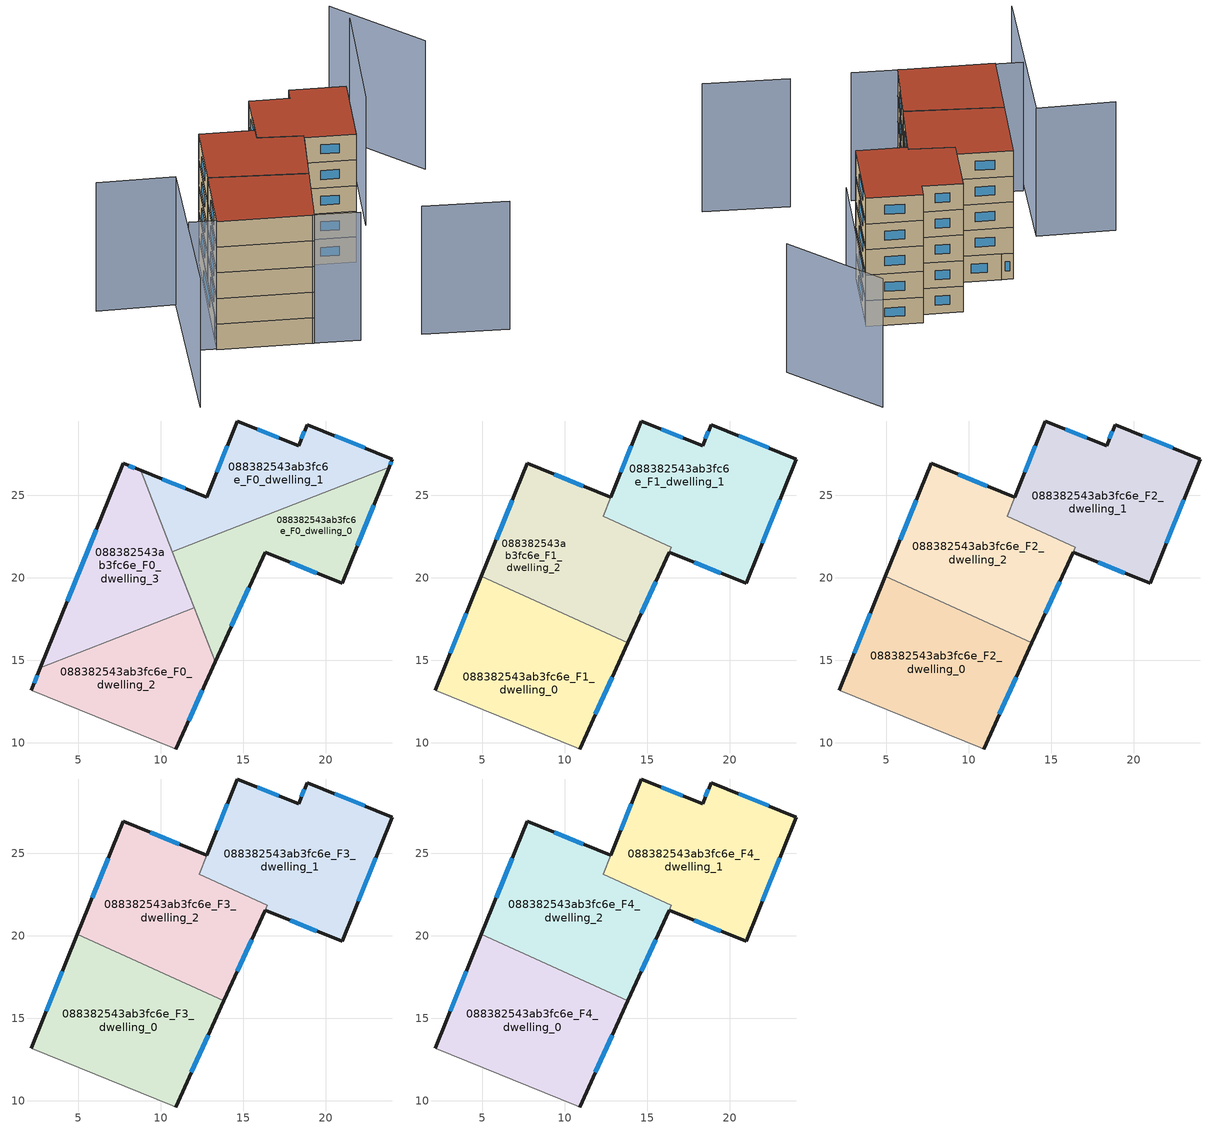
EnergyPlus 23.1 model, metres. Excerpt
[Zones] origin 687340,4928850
088382543ab3fc6e_F0_dwelling_0
 floor ground (EU_floor_Construction): 23.83,26.7 20.98,19.66 16.31,21.54 13.3,14.91 10.7,21.57 z0
 wall outside (EU_wall_Construction): 13.3,14.91 16.31,21.54 20.98,19.66 23.83,26.7 z0:3
 wall to 088382543ab3fc6e_F0_dwelling_1 (EU_wall_Construction): 23.83,26.7 10.7,21.57 z0:3
 wall to 088382543ab3fc6e_F0_dwelling_3 (EU_wall_Construction): 10.7,21.57 12.02,18.19 z0:3
 wall to 088382543ab3fc6e_F0_dwelling_2 (EU_wall_Construction): 12.02,18.19 13.3,14.91 z0:3
 window (EU_Window_Construction): 21.91,21.94 22.9,24.41 / 17.83,20.93 19.46,20.27 / 14.28,17.07 15.33,19.39 z0.98:2.02
 ceiling adiabatic (EU_roof_Construction): 13.3,14.91 13.81,16.05 12.65,16.58 z3
088382543ab3fc6e_F0_dwelling_1
 floor ground (EU_floor_Construction): 24.03,27.2 23.83,26.7 10.7,21.57 8.77,26.51 12.77,24.88 14.64,29.5 18.35,28 18.87,29.29 z0
 wall outside (EU_wall_Construction): 23.83,26.7 24.03,27.2 18.87,29.29 18.35,28 14.64,29.5 12.77,24.88 8.77,26.51 z0:3
 wall to 088382543ab3fc6e_F0_dwelling_3 (EU_wall_Construction): 8.77,26.51 10.7,21.57 z0:3
 window (EU_Window_Construction): 22.35,27.87 20.55,28.61 / 23.89,26.86 23.97,27.03 / 11.47,25.41 10.07,25.98 / 14.03,28 13.38,26.39 / 17.14,28.49 15.85,29.02 / 18.7,28.87 18.52,28.42 z0.98:2.02
 roof outside (EU_roof_Construction): 14.14,22.91 12.31,23.74 14.64,29.5 12.31,23.74 z3
088382543ab3fc6e_F0_dwelling_2
 floor ground (EU_floor_Construction): 12.02,18.19 13.3,14.91 10.89,9.62 10.7,9.7 2.13,13.17 2.69,14.55 z0
 wall outside (EU_wall_Construction): 10.89,9.62 13.3,14.91 / 2.69,14.55 2.13,13.17 z0:3
 wall adiabatic (EU_wall_Construction): 2.13,13.17 10.7,9.7 10.89,9.62 z0:3
 wall to 088382543ab3fc6e_F0_dwelling_3 (EU_wall_Construction): 12.02,18.19 2.69,14.55 z0:3
 window (EU_Window_Construction): 11.67,11.34 12.52,13.19 / 2.51,14.1 2.31,13.62 z0.98:2.02
088382543ab3fc6e_F0_dwelling_3
 floor ground (EU_floor_Construction): 8.77,26.51 12.02,18.19 2.69,14.55 7.71,26.93 z0
 wall outside (EU_wall_Construction): 8.77,26.51 7.71,26.93 2.69,14.55 z0:3
 window (EU_Window_Construction): 6.08,22.91 4.32,18.58 / 8.42,26.65 8.05,26.8 z0.98:2.02
088382543ab3fc6e_F1_dwelling_0
 floor to 088382543ab3fc6e_F0_dwelling_2 (EU_floor_Construction): 12.65,16.58 13.3,14.91 10.89,9.62 10.7,9.7 2.13,13.17 2.69,14.55 10.45,17.58 z3
 floor adiabatic (EU_floor_Construction): 13.81,16.05 13.3,14.91 12.65,16.58 z3
 floor to 088382543ab3fc6e_F0_dwelling_3 (EU_floor_Construction): 10.45,17.58 2.69,14.55 4.94,20.09 z3
 wall outside (EU_wall_Construction): 4.94,20.09 2.13,13.17 / 10.89,9.62 13.81,16.05 z3:6
 wall adiabatic (EU_wall_Construction): 2.13,13.17 10.7,9.7 10.89,9.62 z3:6
 wall to 088382543ab3fc6e_F1_dwelling_2 (EU_wall_Construction): 13.81,16.05 4.94,20.09 z3:6
 window (EU_Window_Construction): 4.02,17.84 3.04,15.42 / 11.84,11.71 12.86,13.96 z3.98:5.02
088382543ab3fc6e_F1_dwelling_1
 floor to 088382543ab3fc6e_F0_dwelling_0 (EU_floor_Construction): 23.83,26.7 20.98,19.66 16.31,21.54 16.45,21.86 14.14,22.91 z3
 floor to 088382543ab3fc6e_F0_dwelling_1 (EU_floor_Construction): 24.03,27.2 23.83,26.7 14.14,22.91 12.31,23.74 14.64,29.5 18.35,28 18.87,29.29 z3
 wall outside (EU_wall_Construction): 16.31,21.54 20.98,19.66 24.03,27.2 18.87,29.29 18.35,28 14.64,29.5 12.77,24.88 z3:6
 wall to 088382543ab3fc6e_F1_dwelling_2 (EU_wall_Construction): 12.77,24.88 12.31,23.74 16.45,21.86 16.31,21.54 z3:6
 window (EU_Window_Construction): 17.14,28.49 15.85,29.02 / 18.7,28.87 18.52,28.42 / 22.35,27.87 20.55,28.61 / 21.97,22.11 23.04,24.74 / 17.83,20.93 19.46,20.27 / 14.03,28 13.38,26.39 z3.98:5.02
088382543ab3fc6e_F1_dwelling_2
 floor to 088382543ab3fc6e_F0_dwelling_1 (EU_floor_Construction): 12.77,24.88 12.31,23.74 14.14,22.91 10.7,21.57 8.77,26.51 z3
 floor to 088382543ab3fc6e_F0_dwelling_3 (EU_floor_Construction): 8.77,26.51 12.02,18.19 10.45,17.58 4.94,20.09 7.71,26.93 z3
 floor to 088382543ab3fc6e_F0_dwelling_0 (EU_floor_Construction): 16.45,21.86 13.81,16.05 12.65,16.58 10.7,21.57 14.14,22.91 z3
 floor to 088382543ab3fc6e_F0_dwelling_2 (EU_floor_Construction): 12.02,18.19 12.65,16.58 10.45,17.58 z3
 wall outside (EU_wall_Construction): 12.77,24.88 7.71,26.93 4.94,20.09 / 13.81,16.05 16.31,21.55 z3:6
 window (EU_Window_Construction): 6.81,24.71 5.84,22.32 / 11.13,25.55 9.36,26.27 / 14.63,17.84 15.5,19.76 z3.98:5.02
088382543ab3fc6e_F2_dwelling_0
 floor to 088382543ab3fc6e_F1_dwelling_0 (EU_floor_Construction): 13.81,16.05 10.89,9.62 10.7,9.7 2.13,13.17 4.94,20.09 z6
 wall outside (EU_wall_Construction): 4.94,20.09 2.13,13.17 / 10.89,9.62 13.81,16.05 z6:9
 wall adiabatic (EU_wall_Construction): 2.13,13.17 10.7,9.7 10.89,9.62 z6:9
 wall to 088382543ab3fc6e_F2_dwelling_2 (EU_wall_Construction): 13.81,16.05 4.94,20.09 z6:9
 window (EU_Window_Construction): 4.02,17.84 3.04,15.42 / 11.84,11.71 12.86,13.96 z6.98:8.02
088382543ab3fc6e_F2_dwelling_1
 floor to 088382543ab3fc6e_F1_dwelling_1 (EU_floor_Construction): 24.03,27.2 20.98,19.66 16.31,21.54 16.45,21.86 12.31,23.74 14.64,29.5 18.35,28 18.87,29.29 z6
 wall outside (EU_wall_Construction): 16.31,21.54 20.98,19.66 24.03,27.2 18.87,29.29 18.35,28 14.64,29.5 12.77,24.88 z6:9
 wall to 088382543ab3fc6e_F2_dwelling_2 (EU_wall_Construction): 12.77,24.88 12.31,23.74 16.45,21.86 16.31,21.54 z6:9
 window (EU_Window_Construction): 17.14,28.49 15.85,29.02 / 18.7,28.87 18.52,28.42 / 22.35,27.87 20.55,28.61 / 21.97,22.11 23.04,24.74 / 17.83,20.93 19.46,20.27 / 14.03,28 13.38,26.39 z6.98:8.02
088382543ab3fc6e_F2_dwelling_2
 floor to 088382543ab3fc6e_F1_dwelling_2 (EU_floor_Construction): 12.77,24.88 12.31,23.74 16.45,21.86 13.81,16.05 4.94,20.09 7.71,26.93 z6
 wall outside (EU_wall_Construction): 12.77,24.88 7.71,26.93 4.94,20.09 / 13.81,16.05 16.31,21.55 z6:9
 window (EU_Window_Construction): 6.81,24.71 5.84,22.32 / 11.13,25.55 9.36,26.27 / 14.63,17.84 15.5,19.76 z6.98:8.02
088382543ab3fc6e_F3_dwelling_0
 floor to 088382543ab3fc6e_F2_dwelling_0 (EU_floor_Construction): 13.81,16.05 10.89,9.62 10.7,9.7 2.13,13.17 4.94,20.09 z9
 wall outside (EU_wall_Construction): 4.94,20.09 2.13,13.17 / 10.89,9.62 13.81,16.05 z9:12
 wall adiabatic (EU_wall_Construction): 2.13,13.17 10.7,9.7 10.89,9.62 z9:12
 wall to 088382543ab3fc6e_F3_dwelling_2 (EU_wall_Construction): 13.81,16.05 4.94,20.09 z9:12
 window (EU_Window_Construction): 4.02,17.84 3.04,15.42 / 11.84,11.71 12.86,13.96 z9.98:11.02
088382543ab3fc6e_F3_dwelling_1
 floor to 088382543ab3fc6e_F2_dwelling_1 (EU_floor_Construction): 24.03,27.2 20.98,19.66 16.31,21.54 16.45,21.86 12.31,23.74 14.64,29.5 18.35,28 18.87,29.29 z9
 wall outside (EU_wall_Construction): 16.31,21.54 20.98,19.66 24.03,27.2 18.87,29.29 18.35,28 14.64,29.5 12.77,24.88 z9:12
 wall to 088382543ab3fc6e_F3_dwelling_2 (EU_wall_Construction): 12.77,24.88 12.31,23.74 16.45,21.86 16.31,21.54 z9:12
 window (EU_Window_Construction): 17.14,28.49 15.85,29.02 / 18.7,28.87 18.52,28.42 / 22.35,27.87 20.55,28.61 / 21.97,22.11 23.04,24.74 / 17.83,20.93 19.46,20.27 / 14.03,28 13.38,26.39 z9.98:11.02
088382543ab3fc6e_F3_dwelling_2
 floor to 088382543ab3fc6e_F2_dwelling_2 (EU_floor_Construction): 12.77,24.88 12.31,23.74 16.45,21.86 13.81,16.05 4.94,20.09 7.71,26.93 z9
 wall outside (EU_wall_Construction): 12.77,24.88 7.71,26.93 4.94,20.09 / 13.81,16.05 16.31,21.55 z9:12
 window (EU_Window_Construction): 6.81,24.71 5.84,22.32 / 11.13,25.55 9.36,26.27 / 14.63,17.84 15.5,19.76 z9.98:11.02
088382543ab3fc6e_F4_dwelling_0
 floor to 088382543ab3fc6e_F3_dwelling_0 (EU_floor_Construction): 13.81,16.05 10.89,9.62 10.7,9.7 2.13,13.17 4.94,20.09 z12
 wall outside (EU_wall_Construction): 4.94,20.09 2.13,13.17 / 10.89,9.62 13.81,16.05 z12:15
 wall adiabatic (EU_wall_Construction): 2.13,13.17 10.7,9.7 10.89,9.62 z12:15
 wall to 088382543ab3fc6e_F4_dwelling_2 (EU_wall_Construction): 13.81,16.05 4.94,20.09 z12:15
 window (EU_Window_Construction): 4.02,17.84 3.04,15.42 / 11.84,11.71 12.86,13.96 z12.98:14.02
 roof outside (EU_roof_Construction): 10.89,9.62 13.81,16.05 4.94,20.09 2.13,13.17 10.7,9.7 z15
088382543ab3fc6e_F4_dwelling_1
 floor to 088382543ab3fc6e_F3_dwelling_1 (EU_floor_Construction): 24.03,27.2 20.98,19.66 16.31,21.54 16.45,21.86 12.31,23.74 14.64,29.5 18.35,28 18.87,29.29 z12
 wall outside (EU_wall_Construction): 16.31,21.54 20.98,19.66 24.03,27.2 18.87,29.29 18.35,28 14.64,29.5 12.77,24.88 z12:15
 wall to 088382543ab3fc6e_F4_dwelling_2 (EU_wall_Construction): 12.77,24.88 12.31,23.74 16.45,21.86 16.31,21.54 z12:15
 window (EU_Window_Construction): 17.14,28.49 15.85,29.02 / 18.7,28.87 18.52,28.42 / 22.35,27.87 20.55,28.61 / 21.97,22.11 23.04,24.74 / 17.83,20.93 19.46,20.27 / 14.03,28 13.38,26.39 z12.98:14.02
 roof outside (EU_roof_Construction): 20.98,19.66 24.03,27.2 18.87,29.29 18.35,28 14.64,29.5 12.31,23.74 16.45,21.86 16.31,21.54 z15
088382543ab3fc6e_F4_dwelling_2
 floor to 088382543ab3fc6e_F3_dwelling_2 (EU_floor_Construction): 12.77,24.88 12.31,23.74 16.45,21.86 13.81,16.05 4.94,20.09 7.71,26.93 z12
 wall outside (EU_wall_Construction): 12.77,24.88 7.71,26.93 4.94,20.09 / 13.81,16.05 16.31,21.55 z12:15
 window (EU_Window_Construction): 6.81,24.71 5.84,22.32 / 11.13,25.55 9.36,26.27 / 14.63,17.84 15.5,19.76 z12.98:14.02
 roof outside (EU_roof_Construction): 13.81,16.05 16.45,21.86 12.31,23.74 12.77,24.88 7.71,26.93 4.94,20.09 z15
shading: 20.7,5.97 28.5,2.67 / -0.3,14.35 15.04,7.92 / -4.86,24.46 2.34,21.7 / 2.34,21.7 -3.89,5.46 / 24.8,24.72 29.86,37.13 / 34.38,30.29 29.13,39.88 z0:15
[Building]
EU S2 Campaign: North Axis=0; Terrain=City; Solar Distribution=FullExterior
[Site:Location]
Bologna: Latitude=44.5; Longitude=11.25; Time Zone=1; Elevation=37
[SizingPeriod:WeatherFileDays]
AnnualSizingPeriod: Begin Month=1; Begin Day of Month=1; End Month=12; End Day of Month=31; Day of Week for Start Day=Monday; Use Weather File Daylight Saving Period=No; Use Weather File Rain and Snow Indicators=No
[MATERIAL]
EU_InternalMass_Material: Roughness=MediumRough; Thickness=0.1; Conductivity=1; Density=1800; Specific Heat=900; Thermal Absorptance=0.9; Solar Absorptance=0.7; Visible Absorptance=0.7
[MATERIAL:NOMASS] Roughness=MediumRough; Thermal Absorptance=0.9; Solar Absorptance=0.7; Visible Absorptance=0.7
Name | Thermal Resistance
EU_wall_NoMass | 0.905828
EU_roof_NoMass | 0.37593
EU_floor_NoMass | 0.67114
[WINDOWMATERIAL:SIMPLEGLAZINGSYSTEM]
EU_Window_SimpleGlazing: UFactor=4.52486; Solar Heat Gain Coefficient=0.85; Visible Transmittance=0.85
[CONSTRUCTION]
EU_wall_Construction: EU_wall_NoMass
EU_roof_Construction: EU_roof_NoMass
EU_floor_Construction: EU_floor_NoMass
EU_InternalMass_Construction: EU_InternalMass_Material
EU_Window_Construction: EU_Window_SimpleGlazing
[ZONE] Type=1; Multiplier=1; Ceiling Height=autocalculate; Floor Area=autocalculate; Part of Total Floor Area=Yes
Name | Volume
088382543ab3fc6e_F0_dwelling_0 | 156.934
088382543ab3fc6e_F1_dwelling_0; 088382543ab3fc6e_F2_dwelling_0; 088382543ab3fc6e_F3_dwelling_0; 088382543ab3fc6e_F4_dwelling_0 | 209.255
088382543ab3fc6e_F0_dwelling_1 | 156.94
088382543ab3fc6e_F1_dwelling_1; 088382543ab3fc6e_F2_dwelling_1; 088382543ab3fc6e_F3_dwelling_1; 088382543ab3fc6e_F4_dwelling_1 | 210.97
088382543ab3fc6e_F0_dwelling_2 | 156.948
088382543ab3fc6e_F1_dwelling_2; 088382543ab3fc6e_F2_dwelling_2; 088382543ab3fc6e_F3_dwelling_2; 088382543ab3fc6e_F4_dwelling_2 | 207.402
088382543ab3fc6e_F0_dwelling_3 | 156.935
[INTERNALMASS] Construction=EU_InternalMass_Construction
Name | Zone or ZoneList | Surface Area
088382543ab3fc6e_F0_dwelling_0_EU_InternalMass | 088382543ab3fc6e_F0_dwelling_0 | 52.3117
088382543ab3fc6e_F0_dwelling_1_EU_InternalMass | 088382543ab3fc6e_F0_dwelling_1 | 52.313
088382543ab3fc6e_F0_dwelling_2_EU_InternalMass | 088382543ab3fc6e_F0_dwelling_2 | 52.3163
088382543ab3fc6e_F0_dwelling_3_EU_InternalMass | 088382543ab3fc6e_F0_dwelling_3 | 52.3112
088382543ab3fc6e_F1_dwelling_0_EU_InternalMass | 088382543ab3fc6e_F1_dwelling_0 | 69.7514
088382543ab3fc6e_F1_dwelling_1_EU_InternalMass | 088382543ab3fc6e_F1_dwelling_1 | 70.3389
088382543ab3fc6e_F1_dwelling_2_EU_InternalMass | 088382543ab3fc6e_F1_dwelling_2 | 69.1521
088382543ab3fc6e_F2_dwelling_0_EU_InternalMass | 088382543ab3fc6e_F2_dwelling_0 | 69.7514
088382543ab3fc6e_F2_dwelling_1_EU_InternalMass | 088382543ab3fc6e_F2_dwelling_1 | 70.3389
088382543ab3fc6e_F2_dwelling_2_EU_InternalMass | 088382543ab3fc6e_F2_dwelling_2 | 69.1521
088382543ab3fc6e_F3_dwelling_0_EU_InternalMass | 088382543ab3fc6e_F3_dwelling_0 | 69.7514
088382543ab3fc6e_F3_dwelling_1_EU_InternalMass | 088382543ab3fc6e_F3_dwelling_1 | 70.3389
088382543ab3fc6e_F3_dwelling_2_EU_InternalMass | 088382543ab3fc6e_F3_dwelling_2 | 69.1521
088382543ab3fc6e_F4_dwelling_0_EU_InternalMass | 088382543ab3fc6e_F4_dwelling_0 | 69.7514
088382543ab3fc6e_F4_dwelling_1_EU_InternalMass | 088382543ab3fc6e_F4_dwelling_1 | 70.3389
088382543ab3fc6e_F4_dwelling_2_EU_InternalMass | 088382543ab3fc6e_F4_dwelling_2 | 69.1521
[OTHEREQUIPMENT] Fuel Type=Electricity; Design Level Calculation Method=Watts/Area; Power per Zone Floor Area=1; Fraction Latent=0; Fraction Radiant=0; Fraction Lost=0; Carbon Dioxide Generation Rate=0; EndUse Subcategory=EU_Step8_InternalGains
Name | Zone or ZoneList or Space or SpaceList | Schedule
EU_Step8_InternalGain_088382543ab3fc6e_F0_dwelling_0_f000 | 088382543ab3fc6e_F0_dwelling_0 | EU_Step8_GainSchedule_088382543ab3fc6e_F0_dwelling_0_f000
EU_Step8_InternalGain_088382543ab3fc6e_F0_dwelling_1_f000 | 088382543ab3fc6e_F0_dwelling_1 | EU_Step8_GainSchedule_088382543ab3fc6e_F0_dwelling_1_f000
EU_Step8_InternalGain_088382543ab3fc6e_F0_dwelling_2_f000 | 088382543ab3fc6e_F0_dwelling_2 | EU_Step8_GainSchedule_088382543ab3fc6e_F0_dwelling_2_f000
EU_Step8_InternalGain_088382543ab3fc6e_F0_dwelling_3_f000 | 088382543ab3fc6e_F0_dwelling_3 | EU_Step8_GainSchedule_088382543ab3fc6e_F0_dwelling_3_f000
EU_Step8_InternalGain_088382543ab3fc6e_F1_dwelling_0_f000 | 088382543ab3fc6e_F1_dwelling_0 | EU_Step8_GainSchedule_088382543ab3fc6e_F1_dwelling_0_f000
EU_Step8_InternalGain_088382543ab3fc6e_F1_dwelling_1_f000 | 088382543ab3fc6e_F1_dwelling_1 | EU_Step8_GainSchedule_088382543ab3fc6e_F1_dwelling_1_f000
EU_Step8_InternalGain_088382543ab3fc6e_F1_dwelling_2_f000 | 088382543ab3fc6e_F1_dwelling_2 | EU_Step8_GainSchedule_088382543ab3fc6e_F1_dwelling_2_f000
EU_Step8_InternalGain_088382543ab3fc6e_F2_dwelling_0_f000 | 088382543ab3fc6e_F2_dwelling_0 | EU_Step8_GainSchedule_088382543ab3fc6e_F2_dwelling_0_f000
EU_Step8_InternalGain_088382543ab3fc6e_F2_dwelling_1_f000 | 088382543ab3fc6e_F2_dwelling_1 | EU_Step8_GainSchedule_088382543ab3fc6e_F2_dwelling_1_f000
EU_Step8_InternalGain_088382543ab3fc6e_F2_dwelling_2_f000 | 088382543ab3fc6e_F2_dwelling_2 | EU_Step8_GainSchedule_088382543ab3fc6e_F2_dwelling_2_f000
EU_Step8_InternalGain_088382543ab3fc6e_F3_dwelling_0_f000 | 088382543ab3fc6e_F3_dwelling_0 | EU_Step8_GainSchedule_088382543ab3fc6e_F3_dwelling_0_f000
EU_Step8_InternalGain_088382543ab3fc6e_F3_dwelling_1_f000 | 088382543ab3fc6e_F3_dwelling_1 | EU_Step8_GainSchedule_088382543ab3fc6e_F3_dwelling_1_f000
EU_Step8_InternalGain_088382543ab3fc6e_F3_dwelling_2_f000 | 088382543ab3fc6e_F3_dwelling_2 | EU_Step8_GainSchedule_088382543ab3fc6e_F3_dwelling_2_f000
EU_Step8_InternalGain_088382543ab3fc6e_F4_dwelling_0_f000 | 088382543ab3fc6e_F4_dwelling_0 | EU_Step8_GainSchedule_088382543ab3fc6e_F4_dwelling_0_f000
EU_Step8_InternalGain_088382543ab3fc6e_F4_dwelling_1_f000 | 088382543ab3fc6e_F4_dwelling_1 | EU_Step8_GainSchedule_088382543ab3fc6e_F4_dwelling_1_f000
EU_Step8_InternalGain_088382543ab3fc6e_F4_dwelling_2_f000 | 088382543ab3fc6e_F4_dwelling_2 | EU_Step8_GainSchedule_088382543ab3fc6e_F4_dwelling_2_f000
[ZONEVENTILATION:DESIGNFLOWRATE] Schedule=EU_AlwaysOn; Design Flow Rate Calculation Method=AirChanges/Hour; Air Changes per Hour=0.73129; Ventilation Type=Natural; Fan Pressure Rise=0; Fan Total Efficiency=1; Constant Term Coefficient=1; Temperature Term Coefficient=0; Velocity Term Coefficient=0; Velocity Squared Term Coefficient=0; Minimum Indoor Temperature=-100; Maximum Indoor Temperature=100; Delta Temperature=-100; Minimum Outdoor Temperature=-100; Maximum Outdoor Temperature=100; Maximum Wind Speed=40
Name | Zone or ZoneList or Space or SpaceList
EU_ConstantAir_088382543ab3fc6e_F0_dwelling_0 | 088382543ab3fc6e_F0_dwelling_0
EU_ConstantAir_088382543ab3fc6e_F0_dwelling_1 | 088382543ab3fc6e_F0_dwelling_1
EU_ConstantAir_088382543ab3fc6e_F0_dwelling_2 | 088382543ab3fc6e_F0_dwelling_2
EU_ConstantAir_088382543ab3fc6e_F0_dwelling_3 | 088382543ab3fc6e_F0_dwelling_3
EU_ConstantAir_088382543ab3fc6e_F1_dwelling_0 | 088382543ab3fc6e_F1_dwelling_0
EU_ConstantAir_088382543ab3fc6e_F1_dwelling_1 | 088382543ab3fc6e_F1_dwelling_1
EU_ConstantAir_088382543ab3fc6e_F1_dwelling_2 | 088382543ab3fc6e_F1_dwelling_2
EU_ConstantAir_088382543ab3fc6e_F2_dwelling_0 | 088382543ab3fc6e_F2_dwelling_0
EU_ConstantAir_088382543ab3fc6e_F2_dwelling_1 | 088382543ab3fc6e_F2_dwelling_1
EU_ConstantAir_088382543ab3fc6e_F2_dwelling_2 | 088382543ab3fc6e_F2_dwelling_2
EU_ConstantAir_088382543ab3fc6e_F3_dwelling_0 | 088382543ab3fc6e_F3_dwelling_0
EU_ConstantAir_088382543ab3fc6e_F3_dwelling_1 | 088382543ab3fc6e_F3_dwelling_1
EU_ConstantAir_088382543ab3fc6e_F3_dwelling_2 | 088382543ab3fc6e_F3_dwelling_2
EU_ConstantAir_088382543ab3fc6e_F4_dwelling_0 | 088382543ab3fc6e_F4_dwelling_0
EU_ConstantAir_088382543ab3fc6e_F4_dwelling_1 | 088382543ab3fc6e_F4_dwelling_1
EU_ConstantAir_088382543ab3fc6e_F4_dwelling_2 | 088382543ab3fc6e_F4_dwelling_2
[HVACTEMPLATE:THERMOSTAT] Constant Heating Setpoint=20; Constant Cooling Setpoint=50
EU_HeatOnly_088382543ab3fc6e_F0_dwelling_0; EU_HeatOnly_088382543ab3fc6e_F0_dwelling_1; EU_HeatOnly_088382543ab3fc6e_F0_dwelling_2; EU_HeatOnly_088382543ab3fc6e_F0_dwelling_3; EU_HeatOnly_088382543ab3fc6e_F1_dwelling_0; EU_HeatOnly_088382543ab3fc6e_F1_dwelling_1; EU_HeatOnly_088382543ab3fc6e_F1_dwelling_2; EU_HeatOnly_088382543ab3fc6e_F2_dwelling_0; EU_HeatOnly_088382543ab3fc6e_F2_dwelling_1; EU_HeatOnly_088382543ab3fc6e_F2_dwelling_2; EU_HeatOnly_088382543ab3fc6e_F3_dwelling_0; EU_HeatOnly_088382543ab3fc6e_F3_dwelling_1; EU_HeatOnly_088382543ab3fc6e_F3_dwelling_2; EU_HeatOnly_088382543ab3fc6e_F4_dwelling_0; EU_HeatOnly_088382543ab3fc6e_F4_dwelling_1; EU_HeatOnly_088382543ab3fc6e_F4_dwelling_2
[HVACTEMPLATE:ZONE:IDEALLOADSAIRSYSTEM] System Availability Schedule=EU_AlwaysOn; Maximum Heating Supply Air Temperature=50; Minimum Cooling Supply Air Temperature=13; Maximum Heating Supply Air Humidity Ratio=0.0156; Minimum Cooling Supply Air Humidity Ratio=0.0077; Heating Limit=NoLimit; Cooling Limit=NoLimit; Heating Availability Schedule=EU_AlwaysOn; Cooling Availability Schedule=EU_CoolingOff; Dehumidification Control Type=ConstantSensibleHeatRatio; Cooling Sensible Heat Ratio=0.7; Dehumidification Setpoint=60; Humidification Control Type=None; Humidification Setpoint=30; Outdoor Air Method=None; Outdoor Air Flow Rate per Person=0.00944; Outdoor Air Flow Rate per Zone Floor Area=0; Outdoor Air Flow Rate per Zone=0; Demand Controlled Ventilation Type=None; Outdoor Air Economizer Type=NoEconomizer; Heat Recovery Type=None; Sensible Heat Recovery Effectiveness=0.7; Latent Heat Recovery Effectiveness=0.65
Name | Template Thermostat
088382543ab3fc6e_F0_dwelling_0 | EU_HeatOnly_088382543ab3fc6e_F0_dwelling_0
088382543ab3fc6e_F0_dwelling_1 | EU_HeatOnly_088382543ab3fc6e_F0_dwelling_1
088382543ab3fc6e_F0_dwelling_2 | EU_HeatOnly_088382543ab3fc6e_F0_dwelling_2
088382543ab3fc6e_F0_dwelling_3 | EU_HeatOnly_088382543ab3fc6e_F0_dwelling_3
088382543ab3fc6e_F1_dwelling_0 | EU_HeatOnly_088382543ab3fc6e_F1_dwelling_0
088382543ab3fc6e_F1_dwelling_1 | EU_HeatOnly_088382543ab3fc6e_F1_dwelling_1
088382543ab3fc6e_F1_dwelling_2 | EU_HeatOnly_088382543ab3fc6e_F1_dwelling_2
088382543ab3fc6e_F2_dwelling_0 | EU_HeatOnly_088382543ab3fc6e_F2_dwelling_0
088382543ab3fc6e_F2_dwelling_1 | EU_HeatOnly_088382543ab3fc6e_F2_dwelling_1
088382543ab3fc6e_F2_dwelling_2 | EU_HeatOnly_088382543ab3fc6e_F2_dwelling_2
088382543ab3fc6e_F3_dwelling_0 | EU_HeatOnly_088382543ab3fc6e_F3_dwelling_0
088382543ab3fc6e_F3_dwelling_1 | EU_HeatOnly_088382543ab3fc6e_F3_dwelling_1
088382543ab3fc6e_F3_dwelling_2 | EU_HeatOnly_088382543ab3fc6e_F3_dwelling_2
088382543ab3fc6e_F4_dwelling_0 | EU_HeatOnly_088382543ab3fc6e_F4_dwelling_0
088382543ab3fc6e_F4_dwelling_1 | EU_HeatOnly_088382543ab3fc6e_F4_dwelling_1
088382543ab3fc6e_F4_dwelling_2 | EU_HeatOnly_088382543ab3fc6e_F4_dwelling_2
[SIZING:ZONE] Zone Cooling Design Supply Air Temperature Input Method=SupplyAirTemperature; Zone Cooling Design Supply Air Temperature=13; Zone Heating Design Supply Air Temperature Input Method=SupplyAirTemperature; Zone Heating Design Supply Air Temperature=50; Zone Cooling Design Supply Air Humidity Ratio=0.008; Zone Heating Design Supply Air Humidity Ratio=0.008; Cooling Design Air Flow Method=DesignDay; Cooling Design Air Flow Rate=0; Cooling Minimum Air Flow per Zone Floor Area=0.000762; Cooling Minimum Air Flow=0; Cooling Minimum Air Flow Fraction=0.2; Heating Design Air Flow Method=DesignDay; Heating Design Air Flow Rate=0; Heating Maximum Air Flow per Zone Floor Area=0.002032; Heating Maximum Air Flow=0.141576; Heating Maximum Air Flow Fraction=0.3; Account for Dedicated Outdoor Air System=No; Dedicated Outdoor Air System Control Strategy=NeutralSupplyAir; Dedicated Outdoor Air Low Setpoint Temperature for Design=autosize; Dedicated Outdoor Air High Setpoint Temperature for Design=autosize; Zone Load Sizing Method=Sensible Load Only No Latent Load; Zone Latent Cooling Design Supply Air Humidity Ratio Input Method=HumidityRatioDifference; Zone Cooling Design Supply Air Humidity Ratio Difference=0.005; Zone Latent Heating Design Supply Air Humidity Ratio Input Method=HumidityRatioDifference; Zone Humidification Design Supply Air Humidity Ratio Difference=0.005
088382543ab3fc6e_F0_dwelling_0; 088382543ab3fc6e_F0_dwelling_1; 088382543ab3fc6e_F0_dwelling_2; 088382543ab3fc6e_F0_dwelling_3; 088382543ab3fc6e_F1_dwelling_0; 088382543ab3fc6e_F1_dwelling_1; 088382543ab3fc6e_F1_dwelling_2; 088382543ab3fc6e_F2_dwelling_0; 088382543ab3fc6e_F2_dwelling_1; 088382543ab3fc6e_F2_dwelling_2; 088382543ab3fc6e_F3_dwelling_0; 088382543ab3fc6e_F3_dwelling_1; 088382543ab3fc6e_F3_dwelling_2; 088382543ab3fc6e_F4_dwelling_0; 088382543ab3fc6e_F4_dwelling_1; 088382543ab3fc6e_F4_dwelling_2
[SCHEDULE:CONSTANT]
Name | Hourly Value
EU_AlwaysOn | 1
EU_CoolingOff | 0
[SCHEDULE:FILE] Column Number=1; Rows to Skip at Top=0; Number of Hours of Data=8760; Column Separator=Comma; Interpolate to Timestep=No; Minutes per Item=60; Adjust Schedule for Daylight Savings=Yes
Name | File
EU_Step8_GainSchedule_088382543ab3fc6e_F0_dwelling_0_f000 | ../../schedules/088382543ab3fc6e/088382543ab3fc6e_F0_dwelling_0_f000_gain.csv
EU_Step8_GainSchedule_088382543ab3fc6e_F0_dwelling_1_f000 | ../../schedules/088382543ab3fc6e/088382543ab3fc6e_F0_dwelling_1_f000_gain.csv
EU_Step8_GainSchedule_088382543ab3fc6e_F0_dwelling_2_f000 | ../../schedules/088382543ab3fc6e/088382543ab3fc6e_F0_dwelling_2_f000_gain.csv
EU_Step8_GainSchedule_088382543ab3fc6e_F0_dwelling_3_f000 | ../../schedules/088382543ab3fc6e/088382543ab3fc6e_F0_dwelling_3_f000_gain.csv
EU_Step8_GainSchedule_088382543ab3fc6e_F1_dwelling_0_f000 | ../../schedules/088382543ab3fc6e/088382543ab3fc6e_F1_dwelling_0_f000_gain.csv
EU_Step8_GainSchedule_088382543ab3fc6e_F1_dwelling_1_f000 | ../../schedules/088382543ab3fc6e/088382543ab3fc6e_F1_dwelling_1_f000_gain.csv
EU_Step8_GainSchedule_088382543ab3fc6e_F1_dwelling_2_f000 | ../../schedules/088382543ab3fc6e/088382543ab3fc6e_F1_dwelling_2_f000_gain.csv
EU_Step8_GainSchedule_088382543ab3fc6e_F2_dwelling_0_f000 | ../../schedules/088382543ab3fc6e/088382543ab3fc6e_F2_dwelling_0_f000_gain.csv
EU_Step8_GainSchedule_088382543ab3fc6e_F2_dwelling_1_f000 | ../../schedules/088382543ab3fc6e/088382543ab3fc6e_F2_dwelling_1_f000_gain.csv
EU_Step8_GainSchedule_088382543ab3fc6e_F2_dwelling_2_f000 | ../../schedules/088382543ab3fc6e/088382543ab3fc6e_F2_dwelling_2_f000_gain.csv
EU_Step8_GainSchedule_088382543ab3fc6e_F3_dwelling_0_f000 | ../../schedules/088382543ab3fc6e/088382543ab3fc6e_F3_dwelling_0_f000_gain.csv
EU_Step8_GainSchedule_088382543ab3fc6e_F3_dwelling_1_f000 | ../../schedules/088382543ab3fc6e/088382543ab3fc6e_F3_dwelling_1_f000_gain.csv
EU_Step8_GainSchedule_088382543ab3fc6e_F3_dwelling_2_f000 | ../../schedules/088382543ab3fc6e/088382543ab3fc6e_F3_dwelling_2_f000_gain.csv
EU_Step8_GainSchedule_088382543ab3fc6e_F4_dwelling_0_f000 | ../../schedules/088382543ab3fc6e/088382543ab3fc6e_F4_dwelling_0_f000_gain.csv
EU_Step8_GainSchedule_088382543ab3fc6e_F4_dwelling_1_f000 | ../../schedules/088382543ab3fc6e/088382543ab3fc6e_F4_dwelling_1_f000_gain.csv
EU_Step8_GainSchedule_088382543ab3fc6e_F4_dwelling_2_f000 | ../../schedules/088382543ab3fc6e/088382543ab3fc6e_F4_dwelling_2_f000_gain.csv
